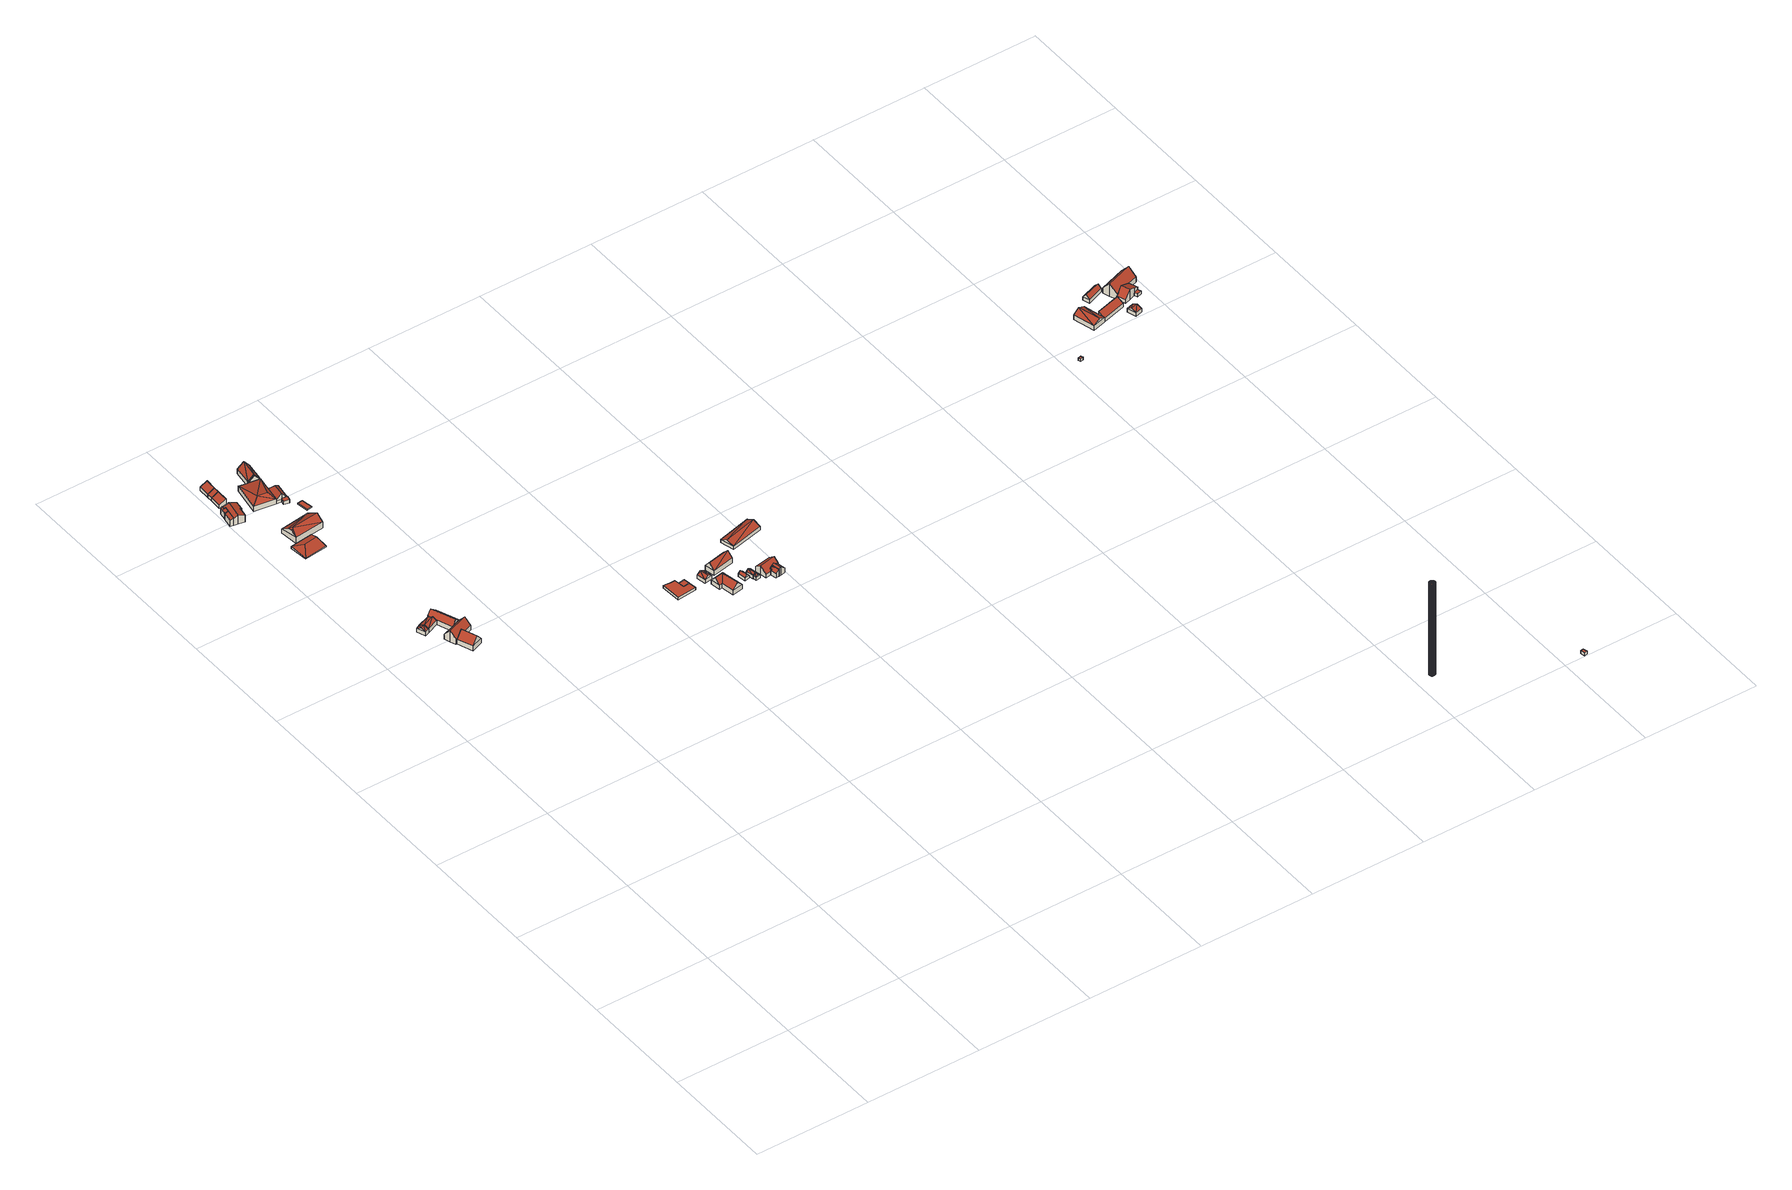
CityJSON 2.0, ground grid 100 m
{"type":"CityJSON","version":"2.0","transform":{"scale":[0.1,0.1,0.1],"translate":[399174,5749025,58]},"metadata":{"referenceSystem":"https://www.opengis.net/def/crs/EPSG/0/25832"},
"CityObjects":{
"building1":{"type":"Building","attributes":{"Gemeindeschluessel":"05515000","Geometrietyp2DReferenz":"3000","function":"31001_2700","roofType":"3100","measuredHeight":5.83},"geometry":[{"type":"Solid","lod":"2","boundaries":[[[[0,1,2,3]],[[4,5,1,0]],[[6,7,5,4]],[[3,2,7,6]],[[0,8,4]],[[6,9,3]],[[0,3,9]],[[9,8,0]],[[8,9,6]],[[6,4,8]],[[1,5,7,2]]]],"semantics":{"surfaces":[{"type":"WallSurface"},{"type":"RoofSurface"},{"type":"GroundSurface"}],"values":[[0,0,0,0,0,0,1,1,1,1,2]]}}]},
"building2":{"type":"Building","attributes":{"Gemeindeschluessel":"05515000","Geometrietyp2DReferenz":"3000","function":"31001_2700","roofType":"3100","measuredHeight":5.79},"geometry":[{"type":"Solid","lod":"2","boundaries":[[[[10,11,12,6]],[[13,14,11,10]],[[3,15,14,13]],[[6,12,15,3]],[[10,16,13]],[[3,17,6]],[[17,16,10]],[[10,6,17]],[[3,13,16]],[[16,17,3]],[[11,14,15,12]]]],"semantics":{"surfaces":[{"type":"WallSurface"},{"type":"RoofSurface"},{"type":"GroundSurface"}],"values":[[0,0,0,0,0,0,1,1,1,1,2]]}}]},
"building3":{"type":"Building","attributes":{"Gemeindeschluessel":"05515000","Geometrietyp2DReferenz":"3000","function":"31001_1000","roofType":"3100","measuredHeight":10.55},"address":[{"country":"Germany","locality":"Münster","thoroughfareNumber":"333","thoroughfareName":"Feuerstiege"}],"geometry":[{"type":"Solid","lod":"2","boundaries":[[[[18,19,20,21]],[[22,23,19,18]],[[24,25,23,22]],[[21,20,25,24]],[[18,26,22]],[[24,27,21]],[[21,27,26,18]],[[22,26,27,24]],[[19,23,25,20]]]],"semantics":{"surfaces":[{"type":"WallSurface"},{"type":"RoofSurface"},{"type":"GroundSurface"}],"values":[[0,0,0,0,0,0,1,1,2]]}}]},
"building4":{"type":"Building","attributes":{"Gemeindeschluessel":"05515000","Geometrietyp2DReferenz":"3000","function":"31001_1000","roofType":"3100","measuredHeight":10.25},"address":[{"country":"Germany","locality":"Münster","thoroughfareNumber":"333a","thoroughfareName":"Feuerstiege"}],"geometry":[{"type":"Solid","lod":"2","boundaries":[[[[28,29,30,31]],[[32,33,29,28]],[[34,35,33,32]],[[36,37,35,34]],[[38,39,37,36]],[[40,41,39,38]],[[42,43,41,40]],[[44,45,43,42]],[[31,30,45,44]],[[38,36,34,32,40]],[[28,31,44,42,40,32]],[[29,33,35,37,39,41,43,45,30]]]],"semantics":{"surfaces":[{"type":"WallSurface"},{"type":"RoofSurface"},{"type":"GroundSurface"}],"values":[[0,0,0,0,0,0,0,0,0,1,1,2]]}}]},
"building5":{"type":"Building","attributes":{"Gemeindeschluessel":"05515000","Geometrietyp2DReferenz":"3000","function":"51009_1610","roofType":"2100","measuredHeight":6.78},"geometry":[{"type":"Solid","lod":"2","boundaries":[[[[46,47,48,49]],[[50,51,47,46]],[[52,53,51,50]],[[54,55,53,52]],[[56,57,55,54]],[[49,48,57,56]],[[54,52,50,46,49,56]],[[47,51,53,55,57,48]]]],"semantics":{"surfaces":[{"type":"WallSurface"},{"type":"RoofSurface"},{"type":"GroundSurface"}],"values":[[0,0,0,0,0,0,1,2]]}}]},
"building6":{"type":"Building","attributes":{"Gemeindeschluessel":"05515000","Geometrietyp2DReferenz":"3000","function":"31001_1000"},"address":[{"country":"Germany","locality":"Münster","thoroughfareNumber":"330","thoroughfareName":"Feuerstiege"}],"children":["building6-1","building6-2"]},
"building6-1":{"type":"BuildingPart","attributes":{"roofType":"3100","measuredHeight":8.25},"parents":["building6"],"geometry":[{"type":"Solid","lod":"2","boundaries":[[[[58,59,60,61]],[[62,63,59,58]],[[64,65,63,62]],[[66,67,68,69]],[[70,71,67,66]],[[72,73,71,70]],[[74,75,73,72]],[[76,77,75,74]],[[78,79,77,76]],[[61,60,79,78]],[[72,70,66,69,64,62,74]],[[58,61,78,76,74,62]],[[59,63,65,68,67,71,73,75,77,79,60]],[[65,64,69,68]]]],"semantics":{"surfaces":[{"type":"WallSurface"},{"type":"RoofSurface"},{"type":"GroundSurface"},{"type":"ClosureSurface"}],"values":[[0,0,0,0,0,0,0,0,0,0,1,1,2,3]]}}]},
"building6-2":{"type":"BuildingPart","attributes":{"roofType":"2100","measuredHeight":6.78},"parents":["building6"],"geometry":[{"type":"Solid","lod":"2","boundaries":[[[[80,69,68,81,49]],[[82,83,65,64,84]],[[49,81,83,82]],[[84,80,49,82]],[[68,65,83,81]],[[69,80,84,64]],[[65,68,69,64]]]],"semantics":{"surfaces":[{"type":"WallSurface"},{"type":"RoofSurface"},{"type":"GroundSurface"},{"type":"ClosureSurface"}],"values":[[0,0,0,1,2,0,3]]}}]},
"building7":{"type":"Building","attributes":{"Gemeindeschluessel":"05515000","Geometrietyp2DReferenz":"3000","function":"31001_2700","roofType":"5000","measuredHeight":8.3},"geometry":[{"type":"Solid","lod":"2","boundaries":[[[[85,86,87,88]],[[89,90,86,85]],[[91,92,90,89]],[[93,94,92,91]],[[95,96,94,93]],[[88,87,96,95]],[[91,89,85,97,98]],[[98,97,88,95,93]],[[88,97,85]],[[91,98,93]],[[86,90,92,94,96,87]]]],"semantics":{"surfaces":[{"type":"WallSurface"},{"type":"RoofSurface"},{"type":"GroundSurface"}],"values":[[0,0,0,0,0,0,1,1,0,0,2]]}}]},
"building8":{"type":"Building","attributes":{"Gemeindeschluessel":"05515000","Geometrietyp2DReferenz":"3000","function":"31001_2460","roofType":"2100","measuredHeight":6.3},"geometry":[{"type":"Solid","lod":"2","boundaries":[[[[99,100,101,102]],[[103,104,100,99]],[[105,106,104,103]],[[102,101,106,105]],[[103,99,102,105]],[[100,104,106,101]]]],"semantics":{"surfaces":[{"type":"WallSurface"},{"type":"RoofSurface"},{"type":"GroundSurface"}],"values":[[0,0,0,0,1,2]]}}]},
"building9":{"type":"Building","attributes":{"Gemeindeschluessel":"05515000","Geometrietyp2DReferenz":"3000","function":"51003_1201","roofType":"5000","measuredHeight":3.27},"geometry":[{"type":"Solid","lod":"2","boundaries":[[[[107,108,109,110]],[[111,112,108,107]],[[113,114,112,111]],[[110,109,114,113]],[[107,115,111]],[[113,116,110]],[[110,116,115,107]],[[111,115,116,113]],[[108,112,114,109]]]],"semantics":{"surfaces":[{"type":"WallSurface"},{"type":"RoofSurface"},{"type":"GroundSurface"}],"values":[[0,0,0,0,1,0,1,1,2]]}}]},
"building10":{"type":"Building","attributes":{"Gemeindeschluessel":"05515000","Geometrietyp2DReferenz":"3000","function":"51009_1610","roofType":"2100","measuredHeight":6.33},"geometry":[{"type":"Solid","lod":"2","boundaries":[[[[117,118,119,120]],[[121,106,118,117]],[[122,104,106,121]],[[120,119,104,122]],[[121,117,120,122]],[[118,106,104,119]]]],"semantics":{"surfaces":[{"type":"WallSurface"},{"type":"RoofSurface"},{"type":"GroundSurface"}],"values":[[0,0,0,0,1,2]]}}]},
"building11":{"type":"Building","attributes":{"Gemeindeschluessel":"05515000","Geometrietyp2DReferenz":"3000","function":"31001_2460","roofType":"2100","measuredHeight":6.32},"geometry":[{"type":"Solid","lod":"2","boundaries":[[[[120,119,118,117]],[[123,124,119,120]],[[125,126,124,123]],[[117,118,126,125]],[[123,120,117,125]],[[119,124,126,118]]]],"semantics":{"surfaces":[{"type":"WallSurface"},{"type":"RoofSurface"},{"type":"GroundSurface"}],"values":[[0,0,0,0,1,2]]}}]},
"building12":{"type":"Building","attributes":{"Gemeindeschluessel":"05515000","Geometrietyp2DReferenz":"3000","function":"31001_2700","roofType":"9999","measuredHeight":10.63},"geometry":[{"type":"Solid","lod":"2","boundaries":[[[[127,128,129,130]],[[131,132,128,127]],[[133,134,132,131]],[[130,129,134,133]],[[127,135,136,131]],[[133,137,130]],[[135,138,136]],[[130,137,138]],[[127,130,138]],[[138,135,127]],[[138,137,133]],[[136,138,133]],[[133,131,136]],[[128,132,134,129]]]],"semantics":{"surfaces":[{"type":"WallSurface"},{"type":"RoofSurface"},{"type":"GroundSurface"}],"values":[[0,0,0,0,0,0,1,1,1,1,1,1,1,2]]}}]},
"building13":{"type":"Building","attributes":{"Gemeindeschluessel":"05515000","Geometrietyp2DReferenz":"3000","function":"31001_2700"},"children":["building13-1","building13-2","building13-3","building13-4"]},
"building13-1":{"type":"BuildingPart","attributes":{"roofType":"3200","measuredHeight":8.87},"parents":["building13"],"geometry":[{"type":"Solid","lod":"2","boundaries":[[[[139,140,141,142]],[[143,144,145,140,139]],[[146,147,148,149,150,151]],[[142,141,152,153,154]],[[142,155,139]],[[146,151,156,154]],[[154,156,155]],[[155,142,154]],[[155,156,151]],[[151,157,158,143,139,155]],[[140,145,149,148,152,141]],[[157,151,150]],[[143,158,144]],[[149,145,144,150]],[[144,158,157,150]],[[147,146,154,153]],[[152,148,147,153]]]],"semantics":{"surfaces":[{"type":"WallSurface"},{"type":"RoofSurface"},{"type":"GroundSurface"},{"type":"ClosureSurface"}],"values":[[0,0,0,0,1,1,1,1,1,1,2,0,0,3,3,0,3]]}}]},
"building13-2":{"type":"BuildingPart","attributes":{"roofType":"3100","measuredHeight":9.41},"parents":["building13"],"geometry":[{"type":"Solid","lod":"2","boundaries":[[[[150,149,159,160]],[[161,162,145,144]],[[160,159,162,161]],[[161,163,160]],[[160,163,164]],[[164,157,150,160]],[[163,161,144]],[[144,158,164,163]],[[149,145,162,159]],[[149,150,144,145]],[[164,158,157]],[[157,158,144,150]]]],"semantics":{"surfaces":[{"type":"WallSurface"},{"type":"RoofSurface"},{"type":"GroundSurface"},{"type":"ClosureSurface"}],"values":[[0,0,0,0,1,1,1,1,2,3,0,3]]}}]},
"building13-3":{"type":"BuildingPart","attributes":{"roofType":"2100","measuredHeight":3.66},"parents":["building13"],"geometry":[{"type":"Solid","lod":"2","boundaries":[[[[165,166,167,168,169]],[[170,171,172,173,174]],[[169,168,171,170]],[[174,175,165,169,170]],[[167,172,171,168]],[[175,174,173]],[[172,167,166,173]],[[166,165,175,173]]]],"semantics":{"surfaces":[{"type":"WallSurface"},{"type":"RoofSurface"},{"type":"GroundSurface"},{"type":"ClosureSurface"}],"values":[[0,0,0,1,2,0,3,3]]}}]},
"building13-4":{"type":"BuildingPart","attributes":{"roofType":"5000","measuredHeight":8.15},"parents":["building13"],"geometry":[{"type":"Solid","lod":"2","boundaries":[[[[173,172,176,177]],[[153,152,167,166]],[[177,176,148,147]],[[178,175,173,177,179]],[[177,147,179]],[[179,147,153,178]],[[165,178,153,166]],[[172,167,152,148,176]],[[172,173,166,167]],[[152,153,147,148]],[[175,178,165]],[[173,175,165,166]]]],"semantics":{"surfaces":[{"type":"WallSurface"},{"type":"RoofSurface"},{"type":"GroundSurface"},{"type":"ClosureSurface"}],"values":[[0,0,0,1,1,1,0,2,3,3,0,3]]}}]},
"building14":{"type":"Building","attributes":{"Gemeindeschluessel":"05515000","Geometrietyp2DReferenz":"3000","function":"51003_1201","roofType":"1000","measuredHeight":0.751},"geometry":[{"type":"Solid","lod":"2","boundaries":[[[[180,181,182,183]],[[184,185,181,180]],[[186,187,185,184]],[[183,182,187,186]],[[184,180,183,186]],[[181,185,187,182]]]],"semantics":{"surfaces":[{"type":"WallSurface"},{"type":"RoofSurface"},{"type":"GroundSurface"}],"values":[[0,0,0,0,1,2]]}}]},
"building15":{"type":"Building","attributes":{"Gemeindeschluessel":"05515000","Geometrietyp2DReferenz":"3000","function":"31001_1000","roofType":"3100","measuredHeight":9.38},"geometry":[{"type":"Solid","lod":"2","boundaries":[[[[188,189,162,190]],[[191,192,189,188]],[[193,159,192,191]],[[190,162,159,193]],[[188,194,191]],[[193,163,190]],[[194,188,190]],[[190,163,194]],[[191,194,163]],[[163,193,191]],[[189,192,159,162]]]],"semantics":{"surfaces":[{"type":"WallSurface"},{"type":"RoofSurface"},{"type":"GroundSurface"}],"values":[[0,0,0,0,0,0,1,1,1,1,2]]}}]},
"building16":{"type":"Building","attributes":{"Gemeindeschluessel":"05515000","Geometrietyp2DReferenz":"3000","function":"51003_1201","roofType":"1000","measuredHeight":2.58},"geometry":[{"type":"Solid","lod":"2","boundaries":[[[[195,196,197,198]],[[199,200,196,195]],[[201,202,200,199]],[[203,204,202,201]],[[205,206,204,203]],[[207,208,206,205]],[[198,197,208,207]],[[205,203,201,199,195,198,207]],[[196,200,202,204,206,208,197]]]],"semantics":{"surfaces":[{"type":"WallSurface"},{"type":"RoofSurface"},{"type":"GroundSurface"}],"values":[[0,0,0,0,0,0,0,1,2]]}}]},
"building17":{"type":"Building","attributes":{"Gemeindeschluessel":"05515000","Geometrietyp2DReferenz":"3000","function":"31001_2700","roofType":"1000","measuredHeight":2.48},"geometry":[{"type":"Solid","lod":"2","boundaries":[[[[209,210,211,212]],[[213,214,210,209]],[[203,204,214,213]],[[201,202,204,203]],[[212,211,202,201]],[[203,213,209,212,201]],[[210,214,204,202,211]]]],"semantics":{"surfaces":[{"type":"WallSurface"},{"type":"RoofSurface"},{"type":"GroundSurface"}],"values":[[0,0,0,0,0,1,2]]}}]},
"building18":{"type":"Building","attributes":{"Gemeindeschluessel":"05515000","Geometrietyp2DReferenz":"3000","function":"31001_2700","roofType":"3100","measuredHeight":5.25},"geometry":[{"type":"Solid","lod":"2","boundaries":[[[[215,216,217,218]],[[219,220,216,215]],[[221,222,220,219]],[[218,217,222,221]],[[215,223,219]],[[221,224,218]],[[218,224,223]],[[223,215,218]],[[224,221,219]],[[219,223,224]],[[216,220,222,217]]]],"semantics":{"surfaces":[{"type":"WallSurface"},{"type":"RoofSurface"},{"type":"GroundSurface"}],"values":[[0,0,0,0,0,0,1,1,1,1,2]]}}]},
"building19":{"type":"Building","attributes":{"Gemeindeschluessel":"05515000","Geometrietyp2DReferenz":"3000","function":"31001_1000","roofType":"5000","measuredHeight":8.94},"address":[{"country":"Germany","locality":"Münster","thoroughfareNumber":"311","thoroughfareName":"Feuerstiege"},{"country":"Germany","locality":"Münster","thoroughfareNumber":"311a","thoroughfareName":"Feuerstiege"}],"geometry":[{"type":"Solid","lod":"2","boundaries":[[[[225,226,227,228]],[[229,230,226,225]],[[231,232,230,229]],[[233,234,232,231]],[[235,236,234,233]],[[228,227,236,235]],[[237,235,233,238]],[[239,238,233,231,240]],[[231,229,240]],[[240,229,225,239]],[[238,239,225,228,237]],[[228,235,237]],[[226,230,232,234,236,227]]]],"semantics":{"surfaces":[{"type":"WallSurface"},{"type":"RoofSurface"},{"type":"GroundSurface"}],"values":[[0,0,0,0,0,0,1,1,0,1,1,0,2]]}}]},
"building20":{"type":"Building","attributes":{"Gemeindeschluessel":"05515000","Geometrietyp2DReferenz":"3000","function":"31001_2700","roofType":"3100","measuredHeight":9.4},"geometry":[{"type":"Solid","lod":"2","boundaries":[[[[241,242,243,244]],[[245,246,242,241]],[[247,248,246,245]],[[244,243,248,247]],[[241,249,245]],[[247,250,244]],[[250,249,241]],[[241,244,250]],[[249,250,247]],[[247,245,249]],[[242,246,248,243]]]],"semantics":{"surfaces":[{"type":"WallSurface"},{"type":"RoofSurface"},{"type":"GroundSurface"}],"values":[[0,0,0,0,0,0,1,1,1,1,2]]}}]},
"building21":{"type":"Building","attributes":{"Gemeindeschluessel":"05515000","Geometrietyp2DReferenz":"3000","function":"31001_2460","roofType":"3100","measuredHeight":4.76},"geometry":[{"type":"Solid","lod":"2","boundaries":[[[[251,252,253,254]],[[255,256,252,251]],[[257,258,256,255]],[[254,253,258,257]],[[251,259,255]],[[257,260,254]],[[254,260,259,251]],[[255,259,260,257]],[[252,256,258,253]]]],"semantics":{"surfaces":[{"type":"WallSurface"},{"type":"RoofSurface"},{"type":"GroundSurface"}],"values":[[0,0,0,0,0,0,1,1,2]]}}]},
"building22":{"type":"Building","attributes":{"Gemeindeschluessel":"05515000","Geometrietyp2DReferenz":"3000","function":"51009_1610","roofType":"3100","measuredHeight":4.61},"geometry":[{"type":"Solid","lod":"2","boundaries":[[[[261,262,263,264]],[[265,266,262,261]],[[267,268,266,265]],[[264,263,268,267]],[[261,269,265]],[[267,270,264]],[[264,270,269]],[[269,261,264]],[[270,267,265]],[[265,269,270]],[[262,266,268,263]]]],"semantics":{"surfaces":[{"type":"WallSurface"},{"type":"RoofSurface"},{"type":"GroundSurface"}],"values":[[0,0,0,0,0,0,1,1,1,1,2]]}}]},
"building23":{"type":"Building","attributes":{"Gemeindeschluessel":"05515000","Geometrietyp2DReferenz":"3000","function":"31001_2460","roofType":"3100","measuredHeight":4.69},"geometry":[{"type":"Solid","lod":"2","boundaries":[[[[271,272,273,261]],[[274,275,272,271]],[[265,276,275,274]],[[261,273,276,265]],[[271,277,274]],[[265,269,261]],[[261,269,277]],[[277,271,261]],[[269,265,274]],[[274,277,269]],[[272,275,276,273]]]],"semantics":{"surfaces":[{"type":"WallSurface"},{"type":"RoofSurface"},{"type":"GroundSurface"}],"values":[[0,0,0,0,0,0,1,1,1,1,2]]}}]},
"building24":{"type":"Building","attributes":{"Gemeindeschluessel":"05515000","Geometrietyp2DReferenz":"3000","function":"51009_1610","roofType":"2100","measuredHeight":6.46},"geometry":[{"type":"Solid","lod":"2","boundaries":[[[[278,279,280,281]],[[282,283,279,278]],[[284,285,283,282]],[[286,287,285,284]],[[288,289,287,286]],[[290,291,289,288]],[[292,293,291,290]],[[294,295,293,292]],[[296,297,295,294]],[[281,280,297,296]],[[294,292,290,288,286,284,282,278,281,296]],[[279,283,285,287,289,291,293,295,297,280]]]],"semantics":{"surfaces":[{"type":"WallSurface"},{"type":"RoofSurface"},{"type":"GroundSurface"}],"values":[[0,0,0,0,0,0,0,0,0,0,1,2]]}}]},
"building25":{"type":"Building","attributes":{"Gemeindeschluessel":"05515000","Geometrietyp2DReferenz":"3000","function":"31001_1000"},"address":[{"country":"Germany","locality":"Münster","thoroughfareNumber":"313","thoroughfareName":"Feuerstiege"}],"children":["building25-1","building25-2"]},
"building25-1":{"type":"BuildingPart","attributes":{"roofType":"3100","measuredHeight":8.04},"parents":["building25"],"geometry":[{"type":"Solid","lod":"2","boundaries":[[[[296,298,299,300]],[[294,301,298,296]],[[292,302,301,294]],[[290,303,302,292]],[[288,304,303,290]],[[286,305,306,304,288]],[[307,308,309,310]],[[300,299,308,307]],[[286,288,290,292,294,296,300,311]],[[307,310,312,311,300]],[[298,301,302,303,304,306,313,309,308,299]],[[305,286,311,314]],[[306,305,314,313]],[[314,311,312]],[[309,313,314,312,310]]]],"semantics":{"surfaces":[{"type":"WallSurface"},{"type":"RoofSurface"},{"type":"GroundSurface"},{"type":"ClosureSurface"}],"values":[[0,0,0,0,0,0,0,0,1,1,2,0,3,0,3]]}}]},
"building25-2":{"type":"BuildingPart","attributes":{"roofType":"3100","measuredHeight":8.61},"parents":["building25"],"geometry":[{"type":"Solid","lod":"2","boundaries":[[[[315,316,317,318]],[[319,320,316,315]],[[321,322,320,319]],[[323,324,322,321]],[[325,326,324,323]],[[327,328,326,325]],[[329,330,328,327]],[[331,332,330,329]],[[333,310,309,332,331]],[[318,317,306,305]],[[329,327,325,331]],[[323,321,319,315,318,305,314,312,333,331,325]],[[316,320,322,324,326,328,330,332,309,313,306,317]],[[310,333,312]],[[306,313,314,305]],[[313,309,310,312,314]]]],"semantics":{"surfaces":[{"type":"WallSurface"},{"type":"RoofSurface"},{"type":"GroundSurface"},{"type":"ClosureSurface"}],"values":[[0,0,0,0,0,0,0,0,0,0,1,1,2,0,3,3]]}}]},
"building26":{"type":"Building","attributes":{"Gemeindeschluessel":"05515000","Geometrietyp2DReferenz":"3000","function":"31001_2700","roofType":"3100","measuredHeight":6.04},"geometry":[{"type":"Solid","lod":"2","boundaries":[[[[334,335,336,337]],[[338,339,335,334]],[[340,341,339,338]],[[337,336,341,340]],[[334,342,338]],[[340,343,337]],[[343,342,334]],[[334,337,343]],[[340,338,342]],[[342,343,340]],[[335,339,341,336]]]],"semantics":{"surfaces":[{"type":"WallSurface"},{"type":"RoofSurface"},{"type":"GroundSurface"}],"values":[[0,0,0,0,0,0,1,1,1,1,2]]}}]},
"building27":{"type":"Building","attributes":{"Geometrietyp2DReferenz":"1000","Gemeindeschluessel":"05515000","function":"51002_1220","roofType":"9999","measuredHeight":88.03},"geometry":[{"type":"Solid","lod":"2","boundaries":[[[[344,345,346]],[[345,347,346]],[[348,349,344]],[[349,345,344]],[[350,351,348]],[[351,349,348]],[[352,353,350]],[[353,351,350]],[[354,355,352]],[[355,353,352]],[[356,357,354]],[[357,355,354]],[[358,359,356]],[[359,357,356]],[[360,361,358]],[[361,359,358]],[[362,363,360]],[[363,361,360]],[[364,365,362]],[[365,363,362]],[[366,367,364]],[[367,365,364]],[[368,369,366]],[[369,367,366]],[[370,371,368]],[[371,369,368]],[[372,373,370]],[[373,371,370]],[[374,375,372]],[[375,373,372]],[[376,377,374]],[[377,375,374]],[[378,379,376]],[[379,377,376]],[[380,381,378]],[[381,379,378]],[[382,383,380]],[[383,381,380]],[[346,347,382]],[[347,383,382]],[[347,345,383]],[[345,349,383]],[[349,351,383]],[[351,353,383]],[[353,355,383]],[[355,357,383]],[[357,359,383]],[[359,361,383]],[[361,363,383]],[[363,365,383]],[[365,367,383]],[[367,369,383]],[[369,371,383]],[[371,373,383]],[[373,375,383]],[[375,377,383]],[[377,379,383]],[[379,381,383]],[[344,346,348]],[[346,382,348]],[[382,380,348]],[[380,378,348]],[[378,376,348]],[[376,374,348]],[[374,372,348]],[[372,370,348]],[[370,368,348]],[[368,366,348]],[[366,364,348]],[[364,362,348]],[[362,360,348]],[[360,358,348]],[[358,356,348]],[[356,354,348]],[[354,352,348]],[[352,350,348]]]],"semantics":{"surfaces":[{"type":"WallSurface"},{"type":"GroundSurface"},{"type":"RoofSurface"}],"values":[[0,0,0,0,0,0,0,0,0,0,0,0,0,0,0,0,0,0,0,0,0,0,0,0,0,0,0,0,0,0,0,0,0,0,0,0,0,0,0,0,1,1,1,1,1,1,1,1,1,1,1,1,1,1,1,1,1,1,2,2,2,2,2,2,2,2,2,2,2,2,2,2,2,2,2,2]]}}]},
"building28":{"type":"Building","attributes":{"Gemeindeschluessel":"05515000","Geometrietyp2DReferenz":"3000","function":"31001_2500","roofType":"1000","measuredHeight":2.73},"geometry":[{"type":"Solid","lod":"2","boundaries":[[[[384,385,386,387]],[[388,389,385,384]],[[390,391,389,388]],[[387,386,391,390]],[[388,384,387,390]],[[385,389,391,386]]]],"semantics":{"surfaces":[{"type":"WallSurface"},{"type":"RoofSurface"},{"type":"GroundSurface"}],"values":[[0,0,0,0,1,2]]}}]},
"building29":{"type":"Building","attributes":{"Gemeindeschluessel":"05515000","Geometrietyp2DReferenz":"3000","function":"31001_2500","roofType":"1000","measuredHeight":2.51},"address":[{"country":"Germany","locality":"Münster","thoroughfareNumber":"23a","thoroughfareName":"Farwicksheide"}],"geometry":[{"type":"Solid","lod":"2","boundaries":[[[[392,393,394,395]],[[396,397,393,392]],[[398,399,397,396]],[[395,394,399,398]],[[396,392,395,398]],[[393,397,399,394]]]],"semantics":{"surfaces":[{"type":"WallSurface"},{"type":"RoofSurface"},{"type":"GroundSurface"}],"values":[[0,0,0,0,1,2]]}}]},
"building30":{"type":"Building","attributes":{"Gemeindeschluessel":"05515000","Geometrietyp2DReferenz":"3000","function":"31001_1000"},"address":[{"country":"Germany","locality":"Münster","thoroughfareNumber":"23","thoroughfareName":"Farwicksheide"}],"children":["building30-1","building30-2"]},
"building30-1":{"type":"BuildingPart","attributes":{"roofType":"3100","measuredHeight":7.43},"parents":["building30"],"geometry":[{"type":"Solid","lod":"2","boundaries":[[[[400,401,402,403]],[[404,405,401,400]],[[406,407,408,409,410]],[[403,402,407,406]],[[406,411,412]],[[412,403,406]],[[411,410,413,404,400]],[[400,412,411]],[[412,400,403]],[[411,406,410]],[[401,405,408,407,402]],[[413,410,409]],[[405,404,413,409,408]]]],"semantics":{"surfaces":[{"type":"WallSurface"},{"type":"RoofSurface"},{"type":"GroundSurface"},{"type":"ClosureSurface"}],"values":[[0,0,0,0,1,1,1,1,0,0,2,0,3]]}}]},
"building30-2":{"type":"BuildingPart","attributes":{"roofType":"2100","measuredHeight":7.41},"parents":["building30"],"geometry":[{"type":"Solid","lod":"2","boundaries":[[[[414,415,416,417]],[[409,408,415,414]],[[417,416,405,404,418]],[[413,409,414,417,418]],[[415,408,405,416]],[[413,418,404]],[[408,409,413,404,405]]]],"semantics":{"surfaces":[{"type":"WallSurface"},{"type":"RoofSurface"},{"type":"GroundSurface"},{"type":"ClosureSurface"}],"values":[[0,0,0,1,2,0,3]]}}]},
"building31":{"type":"Building","attributes":{"Gemeindeschluessel":"05515000","Geometrietyp2DReferenz":"3000","function":"31001_2700","roofType":"3100","measuredHeight":6.3},"geometry":[{"type":"Solid","lod":"2","boundaries":[[[[419,420,421,422]],[[423,424,420,419]],[[425,426,424,423]],[[422,421,426,425]],[[419,427,423]],[[425,428,422]],[[422,428,427,419]],[[423,427,428,425]],[[420,424,426,421]]]],"semantics":{"surfaces":[{"type":"WallSurface"},{"type":"RoofSurface"},{"type":"GroundSurface"}],"values":[[0,0,0,0,0,0,1,1,2]]}}]},
"building32":{"type":"Building","attributes":{"Gemeindeschluessel":"05515000","Geometrietyp2DReferenz":"3000","function":"31001_2460","roofType":"3100","measuredHeight":5.51},"geometry":[{"type":"Solid","lod":"2","boundaries":[[[[429,430,431,432]],[[433,434,430,429]],[[435,436,434,433]],[[432,431,436,435]],[[429,437,433]],[[435,438,432]],[[438,437,429]],[[429,432,438]],[[435,433,437]],[[437,438,435]],[[430,434,436,431]]]],"semantics":{"surfaces":[{"type":"WallSurface"},{"type":"RoofSurface"},{"type":"GroundSurface"}],"values":[[0,0,0,0,0,0,1,1,1,1,2]]}}]},
"building33":{"type":"Building","attributes":{"Gemeindeschluessel":"05515000","Geometrietyp2DReferenz":"3000","function":"31001_1000"},"address":[{"country":"Germany","locality":"Münster","thoroughfareNumber":"23b","thoroughfareName":"Farwicksheide"},{"country":"Germany","locality":"Münster","thoroughfareNumber":"23c","thoroughfareName":"Farwicksheide"}],"children":["building33-1","building33-2","building33-3"]},
"building33-1":{"type":"BuildingPart","attributes":{"roofType":"3100","measuredHeight":11.68},"parents":["building33"],"geometry":[{"type":"Solid","lod":"2","boundaries":[[[[439,440,441,442,443]],[[444,445,440,439]],[[446,447,445,444]],[[448,449,447,446]],[[450,451,449,448]],[[452,453,451,450]],[[454,455,453,452]],[[446,444,439,448]],[[443,456,457,454,452,450,448,439]],[[458,441,440,445,447,449,451,453,455]],[[442,456,443]],[[442,441,458,457,456]],[[458,455,454,457]]]],"semantics":{"surfaces":[{"type":"WallSurface"},{"type":"RoofSurface"},{"type":"GroundSurface"},{"type":"ClosureSurface"}],"values":[[0,0,0,0,0,0,0,1,1,2,0,3,3]]}}]},
"building33-2":{"type":"BuildingPart","attributes":{"roofType":"1000","measuredHeight":3.04},"parents":["building33"],"geometry":[{"type":"Solid","lod":"2","boundaries":[[[[459,460,461,462]],[[463,464,465,466]],[[462,461,464,463]],[[466,459,462,463]],[[460,465,464,461]],[[460,459,466,465]]]],"semantics":{"surfaces":[{"type":"WallSurface"},{"type":"RoofSurface"},{"type":"GroundSurface"},{"type":"ClosureSurface"}],"values":[[0,0,0,1,2,3]]}}]},
"building33-3":{"type":"BuildingPart","attributes":{"roofType":"3100","measuredHeight":9.46},"parents":["building33"],"geometry":[{"type":"Solid","lod":"2","boundaries":[[[[467,453,455,454,468]],[[469,470,453,467]],[[471,466,465,470,469]],[[472,473,460,459,474]],[[475,476,473,472]],[[477,478,476,475]],[[442,441,478,477]],[[474,471,469,467,468,479,472]],[[456,442,477,475,472,479]],[[458,455,453,470,465,460,473,476,478,441]],[[456,479,457]],[[441,442,456,457,458]],[[454,457,479,468]],[[455,458,457,454]],[[466,471,474,459]],[[460,465,466,459]]]],"semantics":{"surfaces":[{"type":"WallSurface"},{"type":"RoofSurface"},{"type":"GroundSurface"},{"type":"ClosureSurface"}],"values":[[0,0,0,0,0,0,0,1,1,2,0,3,0,3,0,3]]}}]}
},
"vertices":[
[443,5134,53],[443,5134,16],[480,5149,16],[480,5149,53],[414,5207,53],[414,5207,16],[451,5223,53],[451,5223,16],[429,5171,75],[465,5186,75],
[556,5264,53],[556,5264,17],[451,5223,17],[584,5191,53],[584,5191,17],[480,5149,17],[572,5222,75],[468,5180,75],
[728,4833,59],[728,4833,15],[677,4966,15],[677,4966,59],[628,4795,59],[628,4795,15],[577,4928,59],[577,4928,15],[678,4814,120],[627,4947,120],
[568,4924,62],[568,4924,18],[577,4928,18],[577,4928,62],[549,4973,120],[549,4973,18],[530,5022,62],[530,5022,18],[633,5061,62],[633,5061,18],[711,5090,62],[711,5090,18],[730,5042,120],[730,5042,18],[748,4994,62],[748,4994,18],[677,4966,62],[677,4966,18],
[30,7119,75],[30,7119,19],[18,7052,19],[18,7052,75],[44,7117,81],[44,7117,19],[40,7093,81],[40,7093,19],[53,7091,87],[53,7091,19],[45,7048,87],[45,7048,19],
[121,6942,83],[121,6942,18],[135,7021,18],[135,7021,83],[67,6951,101],[67,6951,18],[30,6957,83],[30,6957,18],[53,7091,83],[53,7091,18],[45,7048,18],[45,7048,83],[40,7093,78],[40,7093,18],[44,7117,78],[44,7117,18],[94,7108,101],[94,7108,18],[158,7097,80],[158,7097,18],[145,7019,80],[145,7019,18],
[45,7048,86],[18,7052,18],[3,6962,75],[3,6962,18],[30,6957,86],
[657,5303,40],[657,5303,15],[556,5264,15],[556,5264,60],[735,5099,40],[735,5099,15],[711,5090,63],[711,5090,15],[633,5061,59],[633,5061,15],[584,5191,60],[584,5191,15],[595,5279,98],[673,5076,98],
[56,7173,48],[56,7173,17],[117,7171,17],[117,7171,80],[59,7275,49],[59,7275,17],[119,7274,80],[119,7274,17],
[239,6348,21],[239,6348,15],[440,6371,15],[440,6371,21],[220,6504,37],[220,6504,15],[420,6528,37],[420,6528,15],[307,6455,48],[427,6469,48],
[121,7324,80],[121,7324,17],[60,7325,17],[60,7325,48],[119,7274,79],[59,7275,48],
[63,7423,48],[63,7423,17],[124,7421,80],[124,7421,17],
[285,6529,71],[285,6529,16],[543,6559,16],[543,6559,71],[266,6688,54],[266,6688,16],[526,6718,54],[526,6718,16],[280,6572,109],[275,6608,109],[537,6618,122],[295,6590,122],
[285,7253,63],[285,7253,15],[245,7004,15],[245,7004,63],[368,7240,63],[368,7240,55],[368,7240,15],[449,7123,63],[449,7123,41],[449,7123,15],[465,7225,15],[465,7225,55],[465,7225,63],[426,6976,15],[426,6976,41],[426,6976,63],[304,7045,104],[389,7031,104],[459,7226,63],[375,7239,63],
[468,7242,15],[468,7242,55],[371,7258,55],[371,7258,15],[420,7250,109],[417,7232,109],
[471,6968,52],[471,6968,41],[471,6968,15],[466,6936,15],[466,6936,45],[512,6929,45],[512,6929,15],[517,6961,15],[517,6961,41],[517,6961,52],[508,6963,52],
[540,7109,15],[540,7109,41],[471,6968,97],[488,7071,97],
[550,6880,26],[550,6880,18],[565,6782,18],[565,6782,26],[594,6886,26],[594,6886,18],[611,6790,26],[611,6790,18],
[397,7420,56],[397,7420,15],[371,7258,56],[494,7405,56],[494,7405,15],[468,7242,56],[446,7412,109],
[2233,4555,35],[2233,4555,10],[2168,4562,10],[2168,4562,35],[2271,4556,35],[2271,4556,10],[2283,4464,35],[2283,4464,10],[2338,4469,35],[2338,4469,10],[2347,4404,35],[2347,4404,10],[2176,4386,35],[2176,4386,10],
[2278,4517,35],[2278,4517,10],[2278,4511,10],[2278,4511,35],[2332,4522,35],[2332,4522,10],
[2433,4504,42],[2433,4504,10],[2446,4423,10],[2446,4423,42],[2504,4517,42],[2504,4517,10],[2517,4436,42],[2517,4436,10],[2468,4510,63],[2481,4430,63],
[2595,4409,53],[2595,4409,11],[2478,4389,11],[2478,4389,53],[2629,4212,53],[2629,4212,11],[2536,4196,53],[2536,4196,11],[2516,4308,53],[2516,4308,11],[2493,4303,53],[2493,4303,11],[2485,4346,97],[2552,4358,97],[2556,4354,101],[2583,4204,101],
[2727,4583,55],[2727,4583,10],[2536,4546,10],[2536,4546,55],[2744,4494,55],[2744,4494,10],[2553,4457,55],[2553,4457,10],[2735,4538,104],[2545,4501,104],
[2688,4341,41],[2688,4341,14],[2700,4271,14],[2700,4271,41],[2728,4348,41],[2728,4348,14],[2741,4278,41],[2741,4278,14],[2708,4344,61],[2721,4274,61],
[2760,4255,45],[2760,4255,16],[2766,4225,16],[2766,4225,45],[2800,4262,45],[2800,4262,16],[2805,4231,45],[2805,4231,16],[2780,4258,62],[2785,4228,62],
[2748,4324,45],[2748,4324,15],[2760,4255,15],[2788,4331,45],[2788,4331,15],[2800,4262,15],[2768,4327,62],
[2887,4213,58],[2887,4213,19],[2896,4160,19],[2896,4160,58],[2897,4215,67],[2897,4215,19],[2895,4230,67],[2895,4230,19],[2915,4234,84],[2915,4234,19],[2916,4224,84],[2916,4224,19],[2914,4224,82],[2914,4224,19],[2916,4211,82],[2916,4211,19],[2919,4212,84],[2919,4212,19],[2927,4166,84],[2927,4166,19],
[2927,4166,16],[2942,4168,16],[2942,4168,96],[2919,4212,16],[2916,4211,16],[2914,4224,16],[2916,4224,16],[2915,4234,65],[2915,4234,16],[2988,4176,58],[2988,4176,16],[2976,4244,16],[2976,4244,58],[2930,4236,96],[2968,4243,65],[2930,4236,16],[2930,4236,65],
[2895,4230,65],[2895,4230,16],[2912,4233,16],[2912,4233,65],[2897,4215,50],[2897,4215,16],[2887,4213,50],[2887,4213,16],[2840,4205,50],[2840,4205,16],[2830,4259,102],[2830,4259,16],[2821,4312,65],[2821,4312,16],[2960,4336,65],[2960,4336,16],[2969,4284,102],[2969,4284,16],[2976,4244,65],
[3097,4799,41],[3097,4799,10],[2809,4729,10],[2809,4729,41],[3126,4677,41],[3126,4677,10],[2839,4608,41],[2839,4608,10],[3112,4738,71],[2824,4668,71],
[6170,486,906],[6170,486,26],[6165,492,906],[6165,492,26],[6172,479,906],[6172,479,26],[6172,471,906],[6172,471,26],[6170,463,906],[6170,463,26],[6165,457,906],[6165,457,26],[6159,453,906],[6159,453,26],[6152,450,906],[6152,450,26],[6144,450,906],[6144,450,26],[6136,453,906],[6136,453,26],[6130,457,906],[6130,457,26],[6125,463,906],[6125,463,26],[6123,471,906],[6123,471,26],[6123,479,906],[6123,479,26],[6125,486,906],[6125,486,26],[6130,492,906],[6130,492,26],[6136,497,906],[6136,497,26],[6144,500,906],[6144,500,26],[6152,500,906],[6152,500,26],[6159,497,906],[6159,497,26],
[7197,48,40],[7197,48,12],[7170,41,12],[7170,41,40],[7207,7,40],[7207,7,12],[7179,0,40],[7179,0,12],
[6145,4862,41],[6145,4862,16],[6119,4854,16],[6119,4854,41],[6151,4840,41],[6151,4840,16],[6125,4833,41],[6125,4833,16],
[6476,5278,62],[6476,5278,17],[6360,5246,17],[6360,5246,62],[6512,5144,62],[6512,5144,17],[6410,5058,62],[6410,5058,17],[6527,5090,17],[6527,5090,52],[6527,5090,62],[6469,5074,92],[6418,5262,92],[6523,5103,62],
[6735,5147,52],[6735,5147,17],[6721,5200,17],[6721,5200,91],[6512,5144,91],
[6684,5432,51],[6684,5432,18],[6540,5382,18],[6540,5382,51],[6704,5376,51],[6704,5376,18],[6560,5325,51],[6560,5325,18],[6694,5404,81],[6550,5353,81],
[6789,5102,50],[6789,5102,18],[6727,5085,18],[6727,5085,50],[6811,5023,50],[6811,5023,18],[6748,5006,50],[6748,5006,18],[6800,5062,73],[6737,5045,73],
[6727,5302,134],[6727,5302,17],[6748,5242,17],[6748,5242,53],[6748,5242,66],[6706,5361,66],[6706,5361,17],[6933,5441,66],[6933,5441,17],[6955,5381,134],[6955,5381,17],[6976,5322,66],[6976,5322,17],[6891,5292,65],[6891,5292,17],[6890,5292,66],[6890,5292,17],[6759,5246,66],[6801,5261,66],[6801,5261,17],
[6877,5205,48],[6877,5205,17],[6888,5177,17],[6888,5177,48],[6927,5190,48],[6927,5190,17],[6916,5219,17],[6916,5219,48],
[6891,5292,70],[6890,5292,70],[6910,5237,70],[6910,5237,17],[6916,5219,70],[6827,5188,112],[6827,5188,17],[6877,5205,89],[6773,5169,52],[6773,5169,17],[6746,5242,52],[6746,5242,17],[6801,5261,112]
]}
